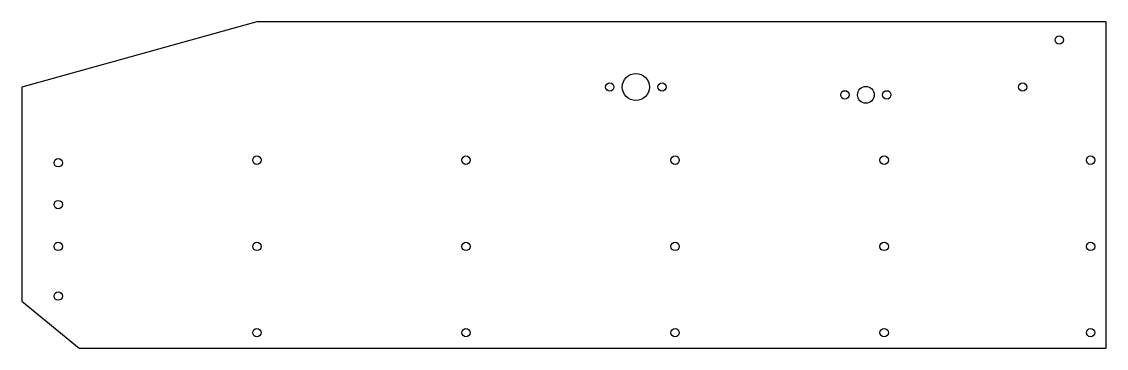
# Model space of a CAD drawing. Header units: metres. Extents: x 0 to 415, y 0 to 125.
import ezdxf

# ---------------------------------------------------------------- set-up
doc = ezdxf.new("R2010")
doc.units = ezdxf.units.M

msp = doc.modelspace()

# ---------------------------------------------------------------- linework, layer by layer
at = {"layer": 'CUT'}
for p, q in [((90, 125), (0, 100)), ((415, 125), (90, 125)), ((415, 0), (415, 125)), ((0, 100), (0, 18)), ((0, 18), (22, 0)), ((22, 0), (415, 0))]:
    msp.add_line(p, q, dxfattribs=at)
at = {"layer": 'DRILL'}
for centre, radius in [((397, 118), 1.6), ((235, 100), 5.2), ((225, 100), 1.6), ((245, 100), 1.6), ((323, 97), 3.2), ((383, 100), 1.6), ((315, 97), 1.6), ((331, 97), 1.6), ((14, 71), 1.6), ((90, 72), 1.6), ((170, 72), 1.6), ((250, 72), 1.6), ((330, 72), 1.6), ((409, 72), 1.6), ((14, 55), 1.6), ((14, 39), 1.6), ((90, 39), 1.6), ((170, 39), 1.6), ((250, 39), 1.6), ((330, 39), 1.6), ((409, 39), 1.6), ((14, 20), 1.6), ((90, 6), 1.6), ((170, 6), 1.6), ((250, 6), 1.6), ((330, 6), 1.6), ((409, 6), 1.6)]:
    msp.add_circle(centre, radius, dxfattribs=at)

doc.saveas('drawing.dxf')
